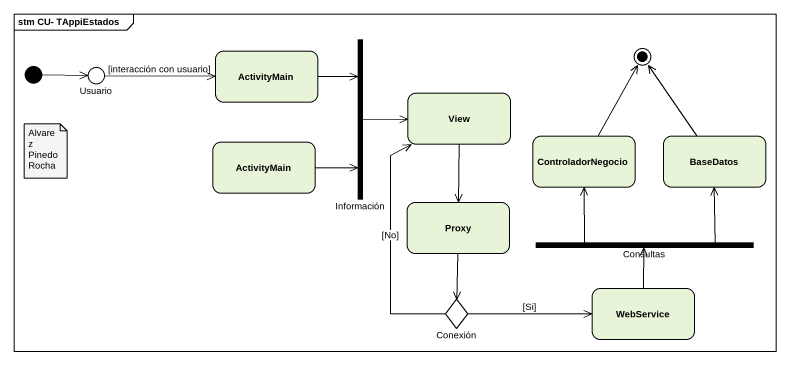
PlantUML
@startuml
mainframe stm CU- TAppiEstados
hide empty description
state Usuario <<choice>>
state ActivityMain
state Información <<join>>
state View
state "ActivityMain" as ActivityMain_2
state ControladorNegocio
state BaseDatos
state Proxy
state Consultas <<fork>>
state Conexión <<choice>>
state WebService
[*] -right-> Usuario
Usuario -right-> ActivityMain : [interacción con usuario]
ActivityMain -right-> Información
Información -right-> View
View --> Proxy
ActivityMain_2 -right-> Información
Proxy --> Conexión
Consultas -up-> ControladorNegocio
Consultas -up-> BaseDatos
Conexión -up-> View : [No]
Conexión -right-> WebService : [Si]
WebService -up-> Consultas
ControladorNegocio -up-> [*]
BaseDatos -up-> [*]
note as N1
  Alvarez
  Pinedo
  Rocha
end note
@enduml
